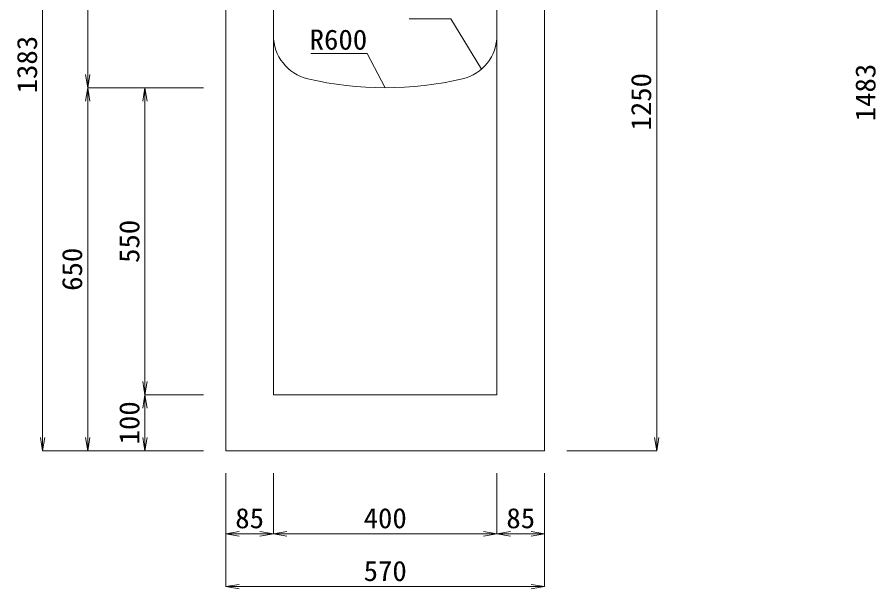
# Model space of a CAD drawing. Units: millimetres at full size. Extents: x -734 to 58102, y 49499 to 87169.
# Drawn here: x 41128 to 42664, y 55546 to 56570 of the extents above; entities that cross this region are included whole.
import ezdxf
from ezdxf.enums import TextEntityAlignment as Align

# ---------------------------------------------------------------- set-up
doc = ezdxf.new("R2010")
doc.units = ezdxf.units.MM
doc.header["$LTSCALE"] = 50
for name, color, linetype, lineweight in [('寸法線', 7, 'Continuous', 13), ('引出線', 4, 'Continuous', 13), ('本体', 2, 'Continuous', 20)]:
    doc.layers.add(name, color=color, linetype=linetype, lineweight=lineweight)
doc.styles.add('ＭＳ 明朝', font='')
doc.styles.get('ＭＳ 明朝').set_extended_font_data('MS Mincho')

# ---------------------------------------------------------------- blocks, each defined once
blk = doc.blocks.new('open_arrow')
at = {"color": 0, "linetype": 'Continuous', "lineweight": -2}
blk.add_lwpolyline([(7.5, 1.25), (0, 0), (7.5, -1.25)], dxfattribs=at)

msp = doc.modelspace()

# ---------------------------------------------------------------- linework, layer by layer
at = {"layer": '寸法線'}
for p, q in [((41173.28, 55793.62), (41173.28, 57176.61)), ((41253.92, 57043.61), (41253.92, 56443.62)), ((42271.91, 57043.61), (42271.91, 55793.62)), ((41253.92, 56443.62), (41253.92, 55793.62)), ((41461.07, 56443.62), (41253.92, 56443.62)), ((41461.07, 56443.62), (41253.92, 56443.62)), ((41356.3, 55893.62), (41356.3, 56443.62)), ((41461.07, 56443.62), (41356.3, 56443.62)), ((41461.07, 55893.62), (41356.3, 55893.62)), ((41356.3, 55793.62), (41356.3, 55893.62)), ((41461.07, 55893.62), (41356.3, 55893.62)), ((41461.07, 55793.62), (41173.28, 55793.62)), ((41461.07, 55793.62), (41253.92, 55793.62)), ((41461.07, 55793.62), (41356.3, 55793.62)), ((42111.11, 55793.62), (42271.91, 55793.62)), ((41501.09, 55753.6), (41501.09, 55550.36)), ((41501.09, 55753.6), (41501.09, 55644.88)), ((41586.1, 55753.6), (41586.1, 55644.88)), ((41586.1, 55753.6), (41586.1, 55644.88)), ((41986.09, 55753.6), (41986.09, 55644.88)), ((41986.09, 55753.6), (41986.09, 55644.88)), ((42071.09, 55753.6), (42071.09, 55550.36)), ((42071.09, 55753.6), (42071.09, 55644.88)), ((41501.09, 55644.88), (41586.1, 55644.88)), ((41586.1, 55644.88), (41986.09, 55644.88)), ((41986.09, 55644.88), (42071.09, 55644.88)), ((41501.09, 55550.36), (42071.09, 55550.36))]:
    msp.add_line(p, q, dxfattribs=at)
at = {"layer": '引出線'}
for points in [[(41958.18, 56476.93), (41903.77, 56566.82), (41829.1, 56566.82)], [(41786.09, 56443.62), (41753.87, 56504.76), (41652.87, 56504.76)]]:
    msp.add_lwpolyline(points, dxfattribs=at)
at = {"layer": '本体'}
for p, q in [((41501.09, 55793.62), (41501.09, 57043.61)), ((41586.09, 56537.65), (41586.09, 57043.61)), ((41986.09, 56537.65), (41986.09, 57043.61)), ((42071.09, 55793.62), (42071.09, 57043.61)), ((41586.09, 56537.65), (41586.09, 55893.62)), ((41986.09, 56537.65), (41986.09, 55893.62)), ((41586.09, 55893.62), (41986.09, 55893.62)), ((41501.09, 55793.62), (42071.09, 55793.62))]:
    msp.add_line(p, q, dxfattribs=at)
for centre, radius, start, end in [((41666.09, 56537.65), 80, 180, 256.65766), ((41906.09, 56537.65), 80, 283.34233, 0), ((41786.09, 57043.62), 600, 256.65762, 283.34237)]:
    msp.add_arc(centre, radius, start, end, dxfattribs=at)

# ---------------------------------------------------------------- block references
at = {"layer": '寸法線', "xscale": 3.2, "yscale": 3.2}
for p, rotation in [((41253.92, 56443.62), 90), ((41253.92, 56443.62), 270), ((41356.3, 56443.62), 270), ((41356.3, 55893.62), 90), ((41356.3, 55893.62), 270), ((41173.28, 55793.62), 90), ((41253.92, 55793.62), 90), ((41356.3, 55793.62), 90), ((42271.91, 55793.62), 90), ((41586.1, 55644.88), 180), ((41986.09, 55644.88), 180), ((42071.09, 55644.88), 180), ((42071.09, 55550.36), 180)]:
    msp.add_blockref('open_arrow', p, dxfattribs=dict(at, rotation=rotation))
for p in [(41501.09, 55644.88), (41586.1, 55644.88), (41986.09, 55644.88), (41501.09, 55550.36)]:
    msp.add_blockref('open_arrow', p, dxfattribs=at)
at = {"layer": '引出線', "xscale": 0.0533, "yscale": 0.0533}
for p, rotation in [((41958.18, 56476.93), 121.2), ((41786.09, 56443.62), 117.8)]:
    msp.add_blockref('open_arrow', p, dxfattribs=dict(at, rotation=rotation))

# ---------------------------------------------------------------- texts
at = {"layer": '寸法線', "style": 'ＭＳ 明朝', "width": 1.05}
for s, p in [('1383', (41145.26, 56485.12)), ('1483', (42645.26, 56435.12)), ('1250', (42243.89, 56418.61)), ('550', (41328.28, 56168.62)), ('650', (41225.9, 56118.62)), ('100', (41328.28, 55843.62))]:
    msp.add_text(s, height=36.03, rotation=90, dxfattribs=at).set_placement(p, align=Align.MIDDLE_CENTER)
for s, p in [('85', (41543.59, 55672.9)), ('400', (41786.09, 55672.9)), ('85', (42028.59, 55672.9)), ('570', (41786.09, 55578.38))]:
    msp.add_text(s, height=36.03, dxfattribs=at).set_placement(p, align=Align.MIDDLE_CENTER)
at = {"layer": '引出線', "style": 'ＭＳ 明朝', "width": 1.05}
msp.add_text('R600', height=36.03, dxfattribs=at).set_placement((41753.87, 56547.96), align=Align.TOP_RIGHT)

doc.saveas('drawing.dxf')
